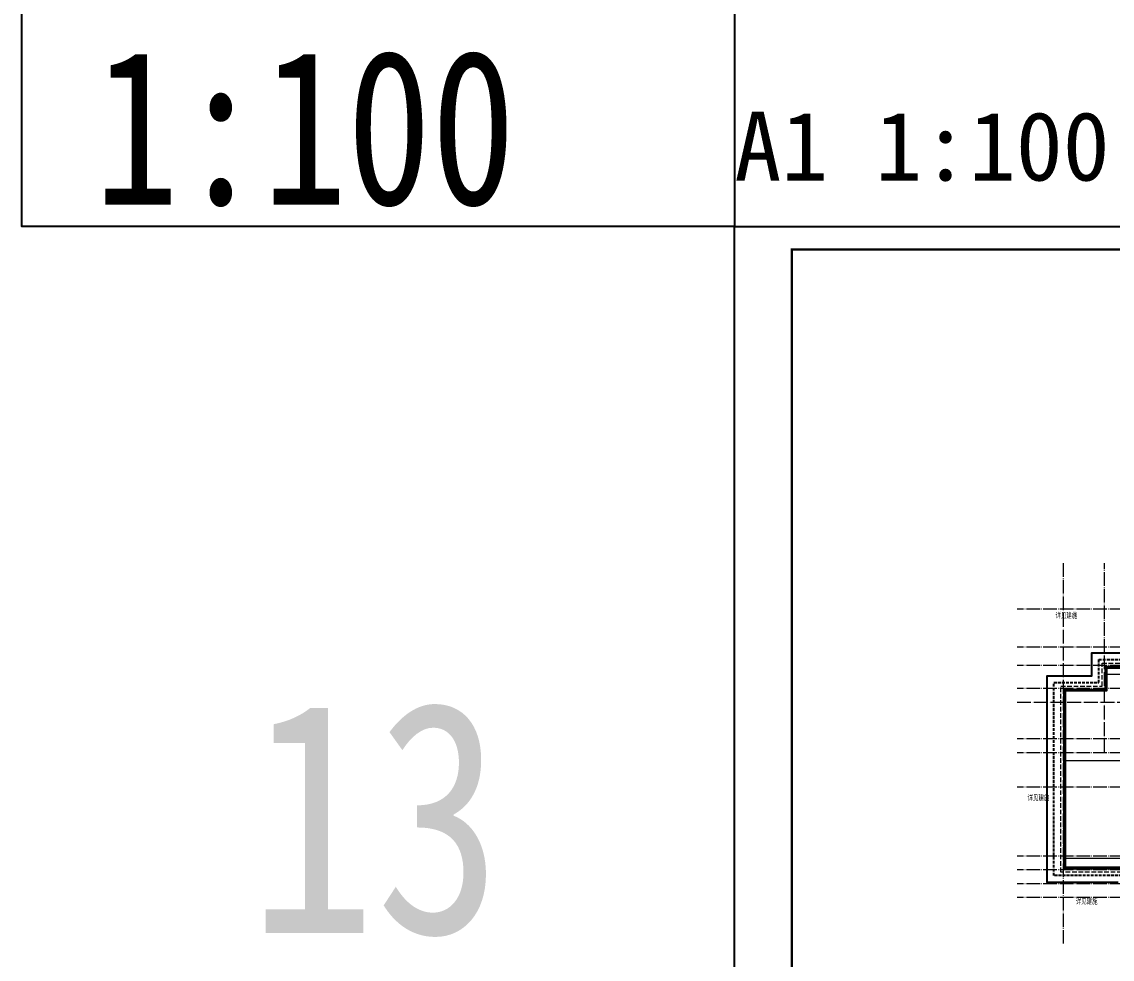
# Model space of a CAD drawing. Extents: x -518115 to 1124316, y -209821 to 1628073.
# Drawn here: x 782614 to 830051, y 283929 to 324725 of the extents above; entities that cross this region are included whole.
import ezdxf

# ---------------------------------------------------------------- set-up
doc = ezdxf.new("R2010")
doc.units = 0
doc.header["$LTSCALE"] = 1000
doc.header["$MEASUREMENT"] = 0
for name, pattern in [('#P_--_20B1_001_t3$0$DASH', [0.35, 0.25, -0.1]), ('DASH', [0.35, 0.25, -0.1]), ('DOTE', [2.42, 2, -0.2, 0.02, -0.2])]:
    doc.linetypes.add(name, pattern=pattern)
for name, color, linetype, lineweight in [('DOTE', 19, 'DOTE', 9), ('平面-排水沟', 86, 'Continuous', 15), ('平面-栏杆', 135, 'Continuous', 15), ('平面-看线', 45, 'Continuous', 15)]:
    doc.layers.add(name, color=color, linetype=linetype, lineweight=lineweight)
for name, color, linetype in [('PUB_TEXT', 4, 'Continuous'), ('ROOF', 183, 'Continuous'), ('text', 7, 'Continuous'), ('图框', 140, 'Continuous'), ('看线', 251, 'Continuous')]:
    doc.layers.add(name, color=color, linetype=linetype)
doc.layers.add('yichutu', color=7, linetype='Continuous', true_color=0xffffff, plot=False)
doc.styles.add('_TCH_AXIS', font='COMPLEX', dxfattribs={"bigfont": 'GBCBIG'})
doc.styles.add('_TCH_LABEL', font='')
doc.styles.add('黑体', font='')
doc.styles.get('_TCH_LABEL').set_extended_font_data('SimHei')
doc.styles.get('黑体').set_extended_font_data('SimHei')

# ---------------------------------------------------------------- blocks, each defined once
blk = doc.blocks.new('TK')
at = {"layer": '图框'}
blk.add_lwpolyline([(465375, 548714), (549475, 548714), (549475, 489314), (465375, 489314)], close=True, dxfattribs=at)
blk.add_lwpolyline([(465375, 548714), (549475, 548714), (549475, 489314), (465375, 489314)], close=True, dxfattribs=at)
at = {"layer": '图框', "const_width": 100}
blk.add_lwpolyline([(548475, 490314), (548475, 547714), (467875, 547714), (467875, 490314)], close=True, dxfattribs=at)
blk = doc.blocks.new('GDGDGDSDA')
at = {"layer": 'DOTE', "linetype": 'DOTE', "ltscale": 0.3}
for p, q in [((419335, 376108), (419335, 359558)), ((421135, 367858), (421135, 376108)), ((471335, 374108), (417335, 374108)), ((471335, 372458), (417335, 372458)), ((471335, 371658), (417335, 371658)), ((471335, 370658), (417335, 370658)), ((417335, 370059), (471335, 370059)), ((471335, 368458), (417335, 368458)), ((471335, 367858), (417335, 367858)), ((471335, 366358), (417335, 366358)), ((471335, 363358), (417335, 363358)), ((471335, 362758), (417335, 362758)), ((471335, 362158), (417335, 362158)), ((471335, 361558), (417335, 361558))]:
    blk.add_line(p, q, dxfattribs=at)
blk = doc.blocks.new('yct-841-594-84100-59399.9999999999-100-1000.0')
at = {"layer": 'yichutu', "color": 7, "true_color": 0xffffff}
blk.add_lwpolyline([(0, 0), (0, 59400), (84100, 59400), (84100, 0)], close=True, dxfattribs=at)
at = {"layer": 'yichutu', "color": 7, "true_color": 0xffffff, "style": '_TCH_LABEL'}
blk.add_text('A1 1:100', height=3000, dxfattribs=at).set_placement((0, 61400))

msp = doc.modelspace()

# ---------------------------------------------------------------- linework, layer by layer
at = {"layer": 'ROOF', "ltscale": 0.8}
for points in [[(830316.6, 287265.4), (827216.6, 287265.4), (827216.6, 296265.4), (829166.6, 296265.4), (829166.6, 297265.4), (836016.6, 297265.4)], [(830466.6, 287915.4), (828016.6, 287915.4), (828016.6, 295615.4), (829816.6, 295615.4), (829816.6, 296615.4), (836016.6, 296615.4)]]:
    msp.add_lwpolyline(points, dxfattribs=at)
at = {"layer": 'text', "color": 2}
msp.add_lwpolyline([(813614.1, 315815.2), (782614.1, 315815.2), (782614.1, 333623.5), (813614.1, 333623.5)], close=True, dxfattribs=at)
at = {"layer": '平面-排水沟'}
for p, q in [((838916.6, 296315.4), (829816.6, 296315.4)), ((839066.6, 292565.4), (828016.6, 292565.4)), ((830466, 288314.5), (828016.6, 288314.5))]:
    msp.add_line(p, q, dxfattribs=at)
at = {"layer": '平面-栏杆'}
for points in [[(830466.6, 287845.4), (827946.6, 287845.4), (827946.6, 295685.4), (829746.6, 295685.4), (829746.6, 296685.4), (836016.6, 296685.4)], [(830466.6, 287885.4), (827986.6, 287885.4), (827986.6, 295645.4), (829786.6, 295645.4), (829786.6, 296645.4), (836016.6, 296645.4)]]:
    msp.add_lwpolyline(points, dxfattribs=at)
at = {"layer": '平面-看线', "linetype": 'DASH', "ltscale": 0.8}
msp.add_lwpolyline([(830466.6, 287715.4), (827816.6, 287715.4), (827816.6, 295815.4), (829616.6, 295815.4), (829616.6, 296815.4), (836016.6, 296815.4)], dxfattribs=at)
at = {"layer": '看线', "color": 202, "linetype": '#P_--_20B1_001_t3$0$DASH', "ltscale": 0.5}
msp.add_lwpolyline([(830466.6, 287565.4), (827516.6, 287565.4), (827516.6, 295965.4), (829466.6, 295965.4), (829466.6, 296965.4), (836016.6, 296965.4)], dxfattribs=at)

# ---------------------------------------------------------------- block references
for name, p in [('TK', (348239.1, -232898.5)), ('GDGDGDSDA', (408581.8, -74943))]:
    msp.add_blockref(name, p)
at = {"layer": 'yichutu'}
msp.add_blockref('yct-841-594-84100-59399.9999999999-100-1000.0', (813614.1, 256415.2), dxfattribs=at)

# ---------------------------------------------------------------- texts
at = {"layer": 'PUB_TEXT', "style": '_TCH_AXIS'}
for p in [(827584.7, 298755.3), (826370.8, 290816.4), (828467.6, 286310)]:
    msp.add_text('详见建施', height=236.31, dxfattribs=at).set_placement(p)
at = {"layer": 'text', "color": 2, "style": '黑体', "width": 0.8}
msp.add_text('1:100', height=6729.45, dxfattribs=at).set_placement((785777.3, 316771.8))
at = {"layer": 'text', "color": 1, "style": '黑体', "width": 0.8}
msp.add_text('13', height=10094.18, dxfattribs=at).set_placement((792512.3, 285062.1))

doc.saveas('drawing.dxf')
